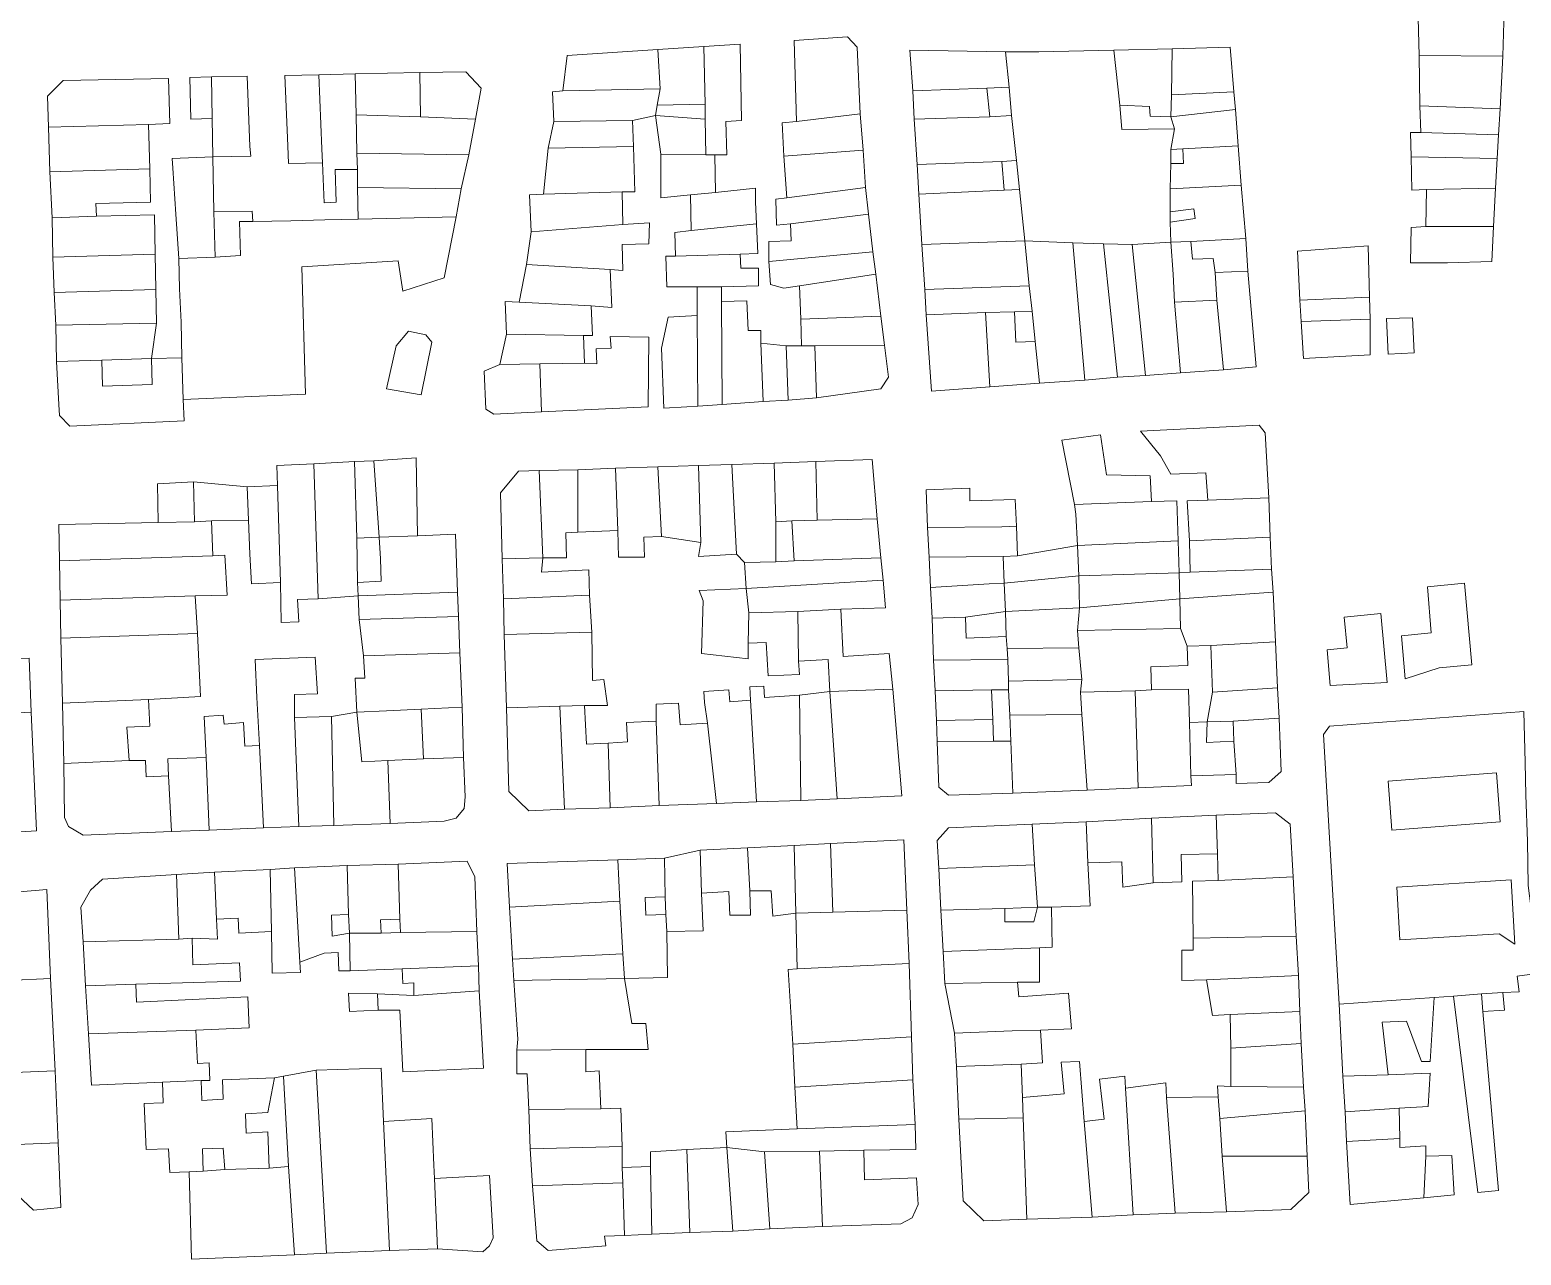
# Model space of a CAD drawing. Header units: inches. Extents: x 1138763 to 1140867, y 1050756 to 1053008.
# Drawn here: x 1140257.9 to 1140509.4, y 1052529.4 to 1052736.1 of the extents above; entities that cross this region are included whole.
import ezdxf

# ---------------------------------------------------------------- set-up
doc = ezdxf.new("R2010")
doc.units = ezdxf.units.IN
doc.header["$MEASUREMENT"] = 0
doc.layers.add('LimEdif_AM', color=44, linetype='Continuous', lineweight=5)

msp = doc.modelspace()

# ---------------------------------------------------------------- linework, layer by layer
at = {"layer": 'LimEdif_AM'}
for points in [[(1140506.56, 1052741.25), (1140506.31, 1052731.62), (1140492.19, 1052731.75), (1140491.94, 1052740.12), (1140506.56, 1052741.25)], [(1140371.81, 1052723.5), (1140371.56, 1052733.25), (1140377.69, 1052733.62), (1140377.94, 1052720.75), (1140375.31, 1052720.62), (1140375.44, 1052715), (1140373.44, 1052715), (1140371.94, 1052715), (1140371.81, 1052721), (1140371.81, 1052723.5)], [(1140397.94, 1052721.87), (1140387.19, 1052720.62), (1140386.81, 1052734.25), (1140395.81, 1052734.87), (1140397.44, 1052733.12), (1140397.94, 1052721.87)], [(1140364.19, 1052726.12), (1140347.81, 1052725.75), (1140348.56, 1052731.75), (1140363.81, 1052732.75), (1140364.19, 1052726.12)], [(1140363.81, 1052732.75), (1140371.56, 1052733.25), (1140371.81, 1052723.5), (1140363.69, 1052723.37), (1140364.19, 1052726.12), (1140363.81, 1052732.75)], [(1140422.44, 1052732.37), (1140423.06, 1052726.37), (1140419.31, 1052726.25), (1140406.81, 1052725.75), (1140406.31, 1052732.62), (1140422.44, 1052732.37)], [(1140422.44, 1052732.37), (1140428.06, 1052732.37), (1140440.69, 1052732.62), (1140441.69, 1052723.37), (1140442.06, 1052719.25), (1140450.94, 1052719.37), (1140450.31, 1052715.87), (1140450.31, 1052713.5), (1140450.19, 1052709.25), (1140450.19, 1052705.37), (1140450.19, 1052703.62), (1140450.31, 1052700.25), (1140443.81, 1052699.87), (1140438.94, 1052700), (1140433.81, 1052700.12), (1140425.69, 1052700.5), (1140424.81, 1052709.12), (1140424.31, 1052714), (1140423.44, 1052721.62), (1140423.06, 1052726.37), (1140422.44, 1052732.37)], [(1140440.69, 1052732.62), (1140450.56, 1052732.87), (1140450.44, 1052725.12), (1140450.31, 1052721.37), (1140446.81, 1052721.5), (1140446.69, 1052723.12), (1140441.69, 1052723.37), (1140440.69, 1052732.62)], [(1140450.56, 1052732.87), (1140460.31, 1052733.12), (1140460.94, 1052725.62), (1140450.44, 1052725.12), (1140450.56, 1052732.87)], [(1140506.31, 1052731.62), (1140505.81, 1052722.75), (1140492.31, 1052723.25), (1140492.19, 1052731.75), (1140506.31, 1052731.62)], [(1140306.69, 1052728.5), (1140312.81, 1052728.62), (1140312.94, 1052721.75), (1140313.06, 1052715.25), (1140313.19, 1052712.5), (1140309.44, 1052712.5), (1140309.56, 1052707), (1140307.56, 1052706.87), (1140307.31, 1052713.62), (1140307.19, 1052716), (1140306.69, 1052728.5)], [(1140312.81, 1052728.62), (1140323.69, 1052728.87), (1140323.81, 1052721.37), (1140312.94, 1052721.75), (1140312.81, 1052728.62)], [(1140323.81, 1052721.37), (1140323.69, 1052728.87), (1140331.44, 1052729), (1140334.06, 1052726.25), (1140333.06, 1052721), (1140323.81, 1052721.37)], [(1140277.94, 1052720.12), (1140261.06, 1052719.62), (1140260.94, 1052724.87), (1140263.56, 1052727.5), (1140281.31, 1052727.87), (1140281.56, 1052720.25), (1140277.94, 1052720.12)], [(1140288.69, 1052721.12), (1140285.06, 1052721), (1140284.94, 1052728), (1140288.56, 1052728.12), (1140288.69, 1052721.12)], [(1140288.69, 1052721.12), (1140288.56, 1052728.12), (1140294.56, 1052728.25), (1140295.06, 1052716.37), (1140295.19, 1052714.75), (1140288.81, 1052714.62), (1140288.69, 1052721.12)], [(1140307.31, 1052713.62), (1140301.56, 1052713.5), (1140301.44, 1052716.5), (1140300.94, 1052728.37), (1140306.69, 1052728.5), (1140307.19, 1052716), (1140307.31, 1052713.62)], [(1140364.19, 1052726.12), (1140363.69, 1052723.37), (1140363.44, 1052721.62), (1140359.56, 1052720.75), (1140346.31, 1052720.62), (1140346.06, 1052725.62), (1140347.81, 1052725.75), (1140364.19, 1052726.12)], [(1140419.31, 1052726.25), (1140419.81, 1052721.37), (1140407.06, 1052721), (1140406.81, 1052725.75), (1140419.31, 1052726.25)], [(1140423.06, 1052726.37), (1140423.44, 1052721.62), (1140419.81, 1052721.37), (1140419.31, 1052726.25), (1140423.06, 1052726.37)], [(1140460.94, 1052725.62), (1140461.19, 1052722.62), (1140450.31, 1052721.37), (1140450.44, 1052725.12), (1140460.94, 1052725.62)], [(1140323.81, 1052721.37), (1140333.06, 1052721), (1140331.94, 1052715), (1140313.06, 1052715.25), (1140312.94, 1052721.75), (1140323.81, 1052721.37)], [(1140371.81, 1052723.5), (1140371.81, 1052721), (1140363.44, 1052721.62), (1140363.69, 1052723.37), (1140371.81, 1052723.5)], [(1140371.81, 1052721), (1140371.94, 1052715), (1140364.31, 1052715.12), (1140363.44, 1052721.62), (1140371.81, 1052721)], [(1140397.94, 1052721.87), (1140398.44, 1052715.75), (1140385.06, 1052714.75), (1140384.81, 1052720.37), (1140387.19, 1052720.62), (1140397.94, 1052721.87)], [(1140423.44, 1052721.62), (1140424.31, 1052714), (1140421.81, 1052713.87), (1140407.56, 1052713.37), (1140407.06, 1052721), (1140419.81, 1052721.37), (1140423.44, 1052721.62)], [(1140450.31, 1052721.37), (1140450.94, 1052719.37), (1140442.06, 1052719.25), (1140441.69, 1052723.37), (1140446.69, 1052723.12), (1140446.81, 1052721.5), (1140450.31, 1052721.37)], [(1140461.19, 1052722.62), (1140461.69, 1052716.5), (1140452.31, 1052716), (1140450.31, 1052715.87), (1140450.94, 1052719.37), (1140450.31, 1052721.37), (1140461.19, 1052722.62)], [(1140505.81, 1052722.75), (1140505.56, 1052718.37), (1140492.44, 1052718.75), (1140492.31, 1052723.25), (1140505.81, 1052722.75)], [(1140277.94, 1052720.12), (1140278.19, 1052712.62), (1140261.31, 1052712.12), (1140261.06, 1052719.62), (1140277.94, 1052720.12)], [(1140359.56, 1052720.75), (1140359.69, 1052716.37), (1140345.31, 1052716.12), (1140346.31, 1052720.62), (1140359.56, 1052720.75)], [(1140505.56, 1052718.37), (1140505.31, 1052714.37), (1140490.81, 1052714.62), (1140490.69, 1052718.75), (1140492.44, 1052718.75), (1140505.56, 1052718.37)], [(1140359.69, 1052716.37), (1140359.94, 1052708.75), (1140357.81, 1052708.75), (1140344.56, 1052708.37), (1140345.31, 1052716.12), (1140359.69, 1052716.37)], [(1140461.69, 1052716.5), (1140462.19, 1052709.87), (1140450.19, 1052709.25), (1140450.31, 1052713.5), (1140452.44, 1052713.5), (1140452.31, 1052716), (1140461.69, 1052716.5)], [(1140452.31, 1052716), (1140452.44, 1052713.5), (1140450.31, 1052713.5), (1140450.31, 1052715.87), (1140452.31, 1052716)], [(1140288.81, 1052714.62), (1140288.94, 1052705.37), (1140289.19, 1052697.75), (1140283.06, 1052697.5), (1140282.56, 1052705), (1140282.06, 1052712.75), (1140281.94, 1052714.37), (1140288.81, 1052714.62)], [(1140331.94, 1052715), (1140330.69, 1052709.25), (1140313.19, 1052709.5), (1140313.19, 1052712.5), (1140313.06, 1052715.25), (1140331.94, 1052715)], [(1140371.94, 1052715), (1140373.44, 1052715), (1140373.56, 1052708.62), (1140369.31, 1052708.25), (1140364.31, 1052707.75), (1140364.31, 1052715.12), (1140371.94, 1052715)], [(1140398.44, 1052715.75), (1140398.81, 1052709.5), (1140385.56, 1052707.75), (1140385.06, 1052714.75), (1140398.44, 1052715.75)], [(1140421.81, 1052713.87), (1140422.19, 1052709), (1140407.81, 1052708.37), (1140407.56, 1052713.37), (1140421.81, 1052713.87)], [(1140424.31, 1052714), (1140424.81, 1052709.12), (1140422.19, 1052709), (1140421.81, 1052713.87), (1140424.31, 1052714)], [(1140505.31, 1052714.37), (1140505.06, 1052709.37), (1140493.44, 1052709.12), (1140490.94, 1052709), (1140490.81, 1052714.62), (1140505.31, 1052714.37)], [(1140278.19, 1052712.62), (1140278.31, 1052707), (1140269.06, 1052706.75), (1140269.19, 1052704.62), (1140261.69, 1052704.37), (1140261.31, 1052712.12), (1140278.19, 1052712.62)], [(1140330.69, 1052709.25), (1140329.81, 1052704.5), (1140313.31, 1052704.12), (1140313.19, 1052709.5), (1140330.69, 1052709.25)], [(1140357.81, 1052708.75), (1140357.94, 1052703.25), (1140342.44, 1052702), (1140342.19, 1052708.25), (1140344.56, 1052708.37), (1140357.81, 1052708.75)], [(1140373.56, 1052708.62), (1140380.31, 1052709.37), (1140380.31, 1052707), (1140380.44, 1052703.37), (1140369.44, 1052702.25), (1140369.31, 1052708.25), (1140373.56, 1052708.62)], [(1140398.81, 1052709.5), (1140399.31, 1052705), (1140386.19, 1052703.37), (1140383.81, 1052703.12), (1140383.69, 1052707.5), (1140385.56, 1052707.75), (1140398.81, 1052709.5)], [(1140424.81, 1052709.12), (1140425.69, 1052700.5), (1140408.31, 1052699.87), (1140407.81, 1052708.37), (1140422.19, 1052709), (1140424.81, 1052709.12)], [(1140462.19, 1052709.87), (1140462.94, 1052700.87), (1140453.69, 1052700.37), (1140450.31, 1052700.25), (1140450.19, 1052703.62), (1140454.44, 1052704.25), (1140454.19, 1052705.87), (1140450.19, 1052705.37), (1140450.19, 1052709.25), (1140462.19, 1052709.87)], [(1140505.06, 1052709.37), (1140504.69, 1052702.87), (1140493.31, 1052702.87), (1140493.44, 1052709.12), (1140505.06, 1052709.37)], [(1140269.19, 1052704.62), (1140278.94, 1052704.87), (1140279.06, 1052698.25), (1140261.81, 1052697.75), (1140261.69, 1052704.37), (1140269.19, 1052704.62)], [(1140329.81, 1052704.5), (1140327.81, 1052694.25), (1140320.81, 1052692), (1140320.06, 1052697.12), (1140303.81, 1052696.12), (1140304.44, 1052674.62), (1140283.81, 1052673.75), (1140283.56, 1052680.75), (1140283.44, 1052686.75), (1140283.19, 1052692.37), (1140283.06, 1052697.5), (1140289.19, 1052697.75), (1140293.44, 1052698), (1140293.31, 1052703.75), (1140295.56, 1052703.75), (1140301.94, 1052703.87), (1140307.69, 1052704), (1140313.31, 1052704.12), (1140329.81, 1052704.5)], [(1140288.94, 1052705.37), (1140295.44, 1052705.5), (1140295.56, 1052703.75), (1140293.31, 1052703.75), (1140293.44, 1052698), (1140289.19, 1052697.75), (1140288.94, 1052705.37)], [(1140357.94, 1052703.25), (1140362.44, 1052703.5), (1140362.31, 1052700), (1140357.81, 1052699.87), (1140357.94, 1052695.5), (1140355.81, 1052695.62), (1140341.69, 1052696.5), (1140342.44, 1052702), (1140357.94, 1052703.25)], [(1140399.31, 1052705), (1140400.06, 1052698.62), (1140382.56, 1052697), (1140382.56, 1052700.37), (1140386.31, 1052700.5), (1140386.19, 1052703.37), (1140399.31, 1052705)], [(1140450.19, 1052703.62), (1140450.19, 1052705.37), (1140454.19, 1052705.87), (1140454.44, 1052704.25), (1140450.19, 1052703.62)], [(1140380.44, 1052703.37), (1140380.69, 1052698.37), (1140377.69, 1052698.25), (1140366.81, 1052697.87), (1140366.69, 1052701.87), (1140369.44, 1052702.25), (1140380.44, 1052703.37)], [(1140504.69, 1052702.87), (1140504.44, 1052697), (1140496.94, 1052696.75), (1140490.69, 1052696.75), (1140490.81, 1052702.75), (1140493.31, 1052702.87), (1140504.69, 1052702.87)], [(1140400.06, 1052698.62), (1140400.56, 1052694.87), (1140387.69, 1052692.87), (1140385.06, 1052692.5), (1140382.81, 1052693.12), (1140382.56, 1052697), (1140400.06, 1052698.62)], [(1140425.69, 1052700.5), (1140426.44, 1052692.87), (1140408.81, 1052692.25), (1140408.31, 1052699.87), (1140425.69, 1052700.5)], [(1140433.81, 1052700.12), (1140435.81, 1052677), (1140428.19, 1052676.5), (1140427.44, 1052683.5), (1140426.94, 1052688.62), (1140426.44, 1052692.87), (1140425.69, 1052700.5), (1140433.81, 1052700.12)], [(1140438.94, 1052700), (1140441.31, 1052677.5), (1140435.81, 1052677), (1140433.81, 1052700.12), (1140438.94, 1052700)], [(1140443.81, 1052699.87), (1140446.06, 1052677.75), (1140441.31, 1052677.5), (1140438.94, 1052700), (1140443.81, 1052699.87)], [(1140450.31, 1052700.25), (1140450.69, 1052694.87), (1140450.94, 1052690.12), (1140451.94, 1052678.25), (1140446.06, 1052677.75), (1140443.81, 1052699.87), (1140450.31, 1052700.25)], [(1140453.69, 1052700.37), (1140453.94, 1052697.37), (1140457.44, 1052697.5), (1140457.81, 1052695.12), (1140458.06, 1052690.5), (1140450.94, 1052690.12), (1140450.69, 1052694.87), (1140450.31, 1052700.25), (1140453.69, 1052700.37)], [(1140462.94, 1052700.87), (1140463.31, 1052695.37), (1140457.81, 1052695.12), (1140457.44, 1052697.5), (1140453.94, 1052697.37), (1140453.69, 1052700.37), (1140462.94, 1052700.87)], [(1140483.81, 1052691), (1140472.06, 1052690.5), (1140471.69, 1052698.75), (1140483.56, 1052699.62), (1140483.81, 1052691)], [(1140279.06, 1052698.25), (1140279.19, 1052692.25), (1140262.06, 1052691.75), (1140261.81, 1052697.75), (1140279.06, 1052698.25)], [(1140355.81, 1052695.62), (1140356.06, 1052689.25), (1140352.56, 1052689.5), (1140340.44, 1052690.12), (1140341.69, 1052696.5), (1140355.81, 1052695.62)], [(1140377.69, 1052698.25), (1140377.81, 1052695.87), (1140380.81, 1052695.87), (1140380.81, 1052692.87), (1140374.56, 1052692.75), (1140370.44, 1052692.75), (1140365.31, 1052692.75), (1140365.19, 1052697.87), (1140366.81, 1052697.87), (1140377.69, 1052698.25)], [(1140400.56, 1052694.87), (1140401.44, 1052687.75), (1140387.94, 1052687.25), (1140387.69, 1052692.87), (1140400.56, 1052694.87)], [(1140463.31, 1052695.37), (1140464.69, 1052679.25), (1140459.19, 1052678.75), (1140458.06, 1052690.5), (1140457.81, 1052695.12), (1140463.31, 1052695.37)], [(1140279.19, 1052692.25), (1140279.31, 1052686.62), (1140262.31, 1052686.25), (1140262.06, 1052691.75), (1140279.19, 1052692.25)], [(1140374.56, 1052692.75), (1140374.56, 1052690.25), (1140374.69, 1052672.87), (1140370.56, 1052672.62), (1140370.44, 1052687.87), (1140370.44, 1052692.75), (1140374.56, 1052692.75)], [(1140426.44, 1052692.87), (1140426.94, 1052688.62), (1140423.94, 1052688.5), (1140419.06, 1052688.37), (1140409.06, 1052688), (1140408.81, 1052692.25), (1140426.44, 1052692.87)], [(1140483.81, 1052691), (1140483.94, 1052687.25), (1140472.31, 1052686.87), (1140472.06, 1052690.5), (1140483.81, 1052691)], [(1140352.56, 1052689.5), (1140352.81, 1052684.5), (1140351.31, 1052684.5), (1140338.31, 1052684.75), (1140338.06, 1052690.25), (1140340.44, 1052690.12), (1140352.56, 1052689.5)], [(1140374.56, 1052690.25), (1140378.81, 1052690.37), (1140379.06, 1052685.37), (1140381.19, 1052685.37), (1140381.19, 1052683.25), (1140381.56, 1052673.37), (1140374.69, 1052672.87), (1140374.56, 1052690.25)], [(1140419.06, 1052688.37), (1140419.81, 1052675.87), (1140409.94, 1052675.12), (1140409.06, 1052688), (1140419.06, 1052688.37)], [(1140423.94, 1052688.5), (1140424.19, 1052683.37), (1140427.44, 1052683.5), (1140428.19, 1052676.5), (1140419.81, 1052675.87), (1140419.06, 1052688.37), (1140423.94, 1052688.5)], [(1140426.94, 1052688.62), (1140427.44, 1052683.5), (1140424.19, 1052683.37), (1140423.94, 1052688.5), (1140426.94, 1052688.62)], [(1140458.06, 1052690.5), (1140459.19, 1052678.75), (1140451.94, 1052678.25), (1140450.94, 1052690.12), (1140458.06, 1052690.5)], [(1140279.31, 1052686.62), (1140278.44, 1052680.62), (1140270.06, 1052680.37), (1140262.44, 1052680.12), (1140262.31, 1052686.25), (1140279.31, 1052686.62)], [(1140370.56, 1052672.62), (1140368.69, 1052672.5), (1140364.81, 1052672.25), (1140364.44, 1052682.37), (1140365.56, 1052687.62), (1140370.44, 1052687.87), (1140370.56, 1052672.62)], [(1140401.44, 1052687.75), (1140402.06, 1052682.87), (1140390.31, 1052682.75), (1140388.06, 1052682.75), (1140387.94, 1052687.25), (1140401.44, 1052687.75)], [(1140483.94, 1052687.25), (1140483.94, 1052681.25), (1140472.69, 1052680.62), (1140472.31, 1052686.87), (1140483.94, 1052687.25)], [(1140486.94, 1052681.37), (1140486.69, 1052687.37), (1140491.06, 1052687.5), (1140491.31, 1052681.62), (1140486.94, 1052681.37)], [(1140323.94, 1052674.5), (1140318.06, 1052675.5), (1140319.69, 1052682.75), (1140321.81, 1052685.25), (1140324.69, 1052684.62), (1140325.69, 1052683.37), (1140323.94, 1052674.5)], [(1140351.31, 1052684.5), (1140351.44, 1052679.87), (1140343.94, 1052679.75), (1140337.19, 1052679.62), (1140338.31, 1052684.75), (1140351.31, 1052684.5)], [(1140351.44, 1052679.87), (1140353.56, 1052679.75), (1140353.44, 1052682.25), (1140355.94, 1052682.37), (1140355.81, 1052684.37), (1140362.31, 1052684.25), (1140362.19, 1052672.5), (1140344.19, 1052671.62), (1140343.94, 1052679.75), (1140351.44, 1052679.87)], [(1140381.19, 1052683.25), (1140385.44, 1052682.75), (1140385.81, 1052673.62), (1140381.56, 1052673.37), (1140381.19, 1052683.25)], [(1140385.44, 1052682.75), (1140388.06, 1052682.75), (1140390.31, 1052682.75), (1140390.56, 1052674), (1140385.81, 1052673.62), (1140385.44, 1052682.75)], [(1140402.06, 1052682.87), (1140402.69, 1052677.5), (1140401.44, 1052675.5), (1140390.56, 1052674), (1140390.31, 1052682.75), (1140402.06, 1052682.87)], [(1140278.44, 1052680.62), (1140283.56, 1052680.75), (1140283.81, 1052673.75), (1140283.94, 1052670.12), (1140264.69, 1052669.25), (1140262.94, 1052671), (1140262.81, 1052672.87), (1140262.44, 1052680.12), (1140270.06, 1052680.37), (1140270.19, 1052676), (1140278.56, 1052676.25), (1140278.44, 1052680.62)], [(1140278.44, 1052680.62), (1140278.56, 1052676.25), (1140270.19, 1052676), (1140270.06, 1052680.37), (1140278.44, 1052680.62)], [(1140343.94, 1052679.75), (1140344.19, 1052671.62), (1140336.19, 1052671.25), (1140334.81, 1052672.12), (1140334.56, 1052678.5), (1140337.19, 1052679.62), (1140343.94, 1052679.75)], [(1140466.81, 1052657.12), (1140456.56, 1052656.75), (1140456.19, 1052661.37), (1140450.31, 1052661.12), (1140448.56, 1052664.25), (1140445.19, 1052668.37), (1140465.19, 1052669.37), (1140466.19, 1052668.12), (1140466.81, 1052657.12)], [(1140447.06, 1052656.5), (1140434.06, 1052656), (1140431.94, 1052666.87), (1140438.44, 1052667.75), (1140439.44, 1052661), (1140446.81, 1052660.87), (1140447.06, 1052656.5)], [(1140305.81, 1052662.87), (1140312.69, 1052663.25), (1140313.06, 1052650.37), (1140313.19, 1052642.87), (1140313.31, 1052640.62), (1140306.56, 1052640.12), (1140305.81, 1052662.87)], [(1140312.69, 1052663.25), (1140315.94, 1052663.37), (1140316.81, 1052650.5), (1140313.06, 1052650.37), (1140312.69, 1052663.25)], [(1140315.94, 1052663.37), (1140323.06, 1052663.87), (1140323.31, 1052650.75), (1140316.81, 1052650.5), (1140315.94, 1052663.37)], [(1140383.44, 1052663), (1140390.44, 1052663.25), (1140390.69, 1052653.37), (1140386.44, 1052653.25), (1140383.69, 1052653.12), (1140383.44, 1052663)], [(1140390.44, 1052663.25), (1140399.94, 1052663.62), (1140400.81, 1052653.62), (1140390.69, 1052653.37), (1140390.44, 1052663.25)], [(1140299.69, 1052659.25), (1140299.56, 1052662.62), (1140305.81, 1052662.87), (1140306.56, 1052640.12), (1140303.06, 1052640), (1140303.31, 1052636.25), (1140300.31, 1052636.12), (1140300.19, 1052642.87), (1140299.69, 1052659.25)], [(1140344.44, 1052647), (1140337.56, 1052646.87), (1140337.31, 1052658), (1140340.31, 1052661.62), (1140343.81, 1052661.75), (1140344.44, 1052647)], [(1140343.81, 1052661.75), (1140350.31, 1052661.87), (1140350.31, 1052651.37), (1140348.31, 1052651.25), (1140348.44, 1052647), (1140344.44, 1052647), (1140343.81, 1052661.75)], [(1140350.31, 1052661.87), (1140356.69, 1052662.12), (1140357.06, 1052651.62), (1140350.31, 1052651.37), (1140350.31, 1052661.87)], [(1140356.69, 1052662.12), (1140363.81, 1052662.37), (1140364.44, 1052650.62), (1140361.44, 1052650.5), (1140361.56, 1052647.12), (1140357.19, 1052647.12), (1140357.06, 1052651.62), (1140356.69, 1052662.12)], [(1140363.81, 1052662.37), (1140370.69, 1052662.62), (1140371.06, 1052649.62), (1140364.44, 1052650.62), (1140363.81, 1052662.37)], [(1140370.69, 1052662.62), (1140376.31, 1052662.75), (1140377.06, 1052647.62), (1140370.69, 1052647.25), (1140371.06, 1052649.62), (1140370.69, 1052662.62)], [(1140376.31, 1052662.75), (1140383.44, 1052663), (1140383.69, 1052653.12), (1140383.69, 1052646.37), (1140378.44, 1052646.25), (1140377.06, 1052647.62), (1140376.31, 1052662.75)], [(1140285.56, 1052659.87), (1140285.69, 1052653.12), (1140279.56, 1052653), (1140279.44, 1052659.5), (1140285.56, 1052659.87)], [(1140285.56, 1052659.87), (1140294.56, 1052659), (1140294.81, 1052653.37), (1140288.56, 1052653.25), (1140285.69, 1052653.12), (1140285.56, 1052659.87)], [(1140294.56, 1052659), (1140299.69, 1052659.25), (1140300.19, 1052642.87), (1140295.31, 1052642.62), (1140295.06, 1052647.62), (1140294.81, 1052653.37), (1140294.56, 1052659)], [(1140424.31, 1052652.37), (1140421.81, 1052652.25), (1140409.31, 1052652.12), (1140409.06, 1052658.5), (1140416.44, 1052658.75), (1140416.44, 1052656.62), (1140424.06, 1052656.87), (1140424.31, 1052652.37)], [(1140447.06, 1052656.5), (1140451.31, 1052656.62), (1140451.56, 1052649.87), (1140434.56, 1052649.12), (1140434.31, 1052654.37), (1140434.06, 1052656), (1140447.06, 1052656.5)], [(1140466.81, 1052657.12), (1140467.06, 1052650.5), (1140453.44, 1052649.87), (1140453.06, 1052656.62), (1140456.56, 1052656.75), (1140466.81, 1052657.12)], [(1140288.56, 1052653.25), (1140288.81, 1052647.37), (1140262.94, 1052646.5), (1140262.81, 1052652.62), (1140279.56, 1052653), (1140285.69, 1052653.12), (1140288.56, 1052653.25)], [(1140294.81, 1052653.37), (1140295.06, 1052647.62), (1140295.31, 1052642.62), (1140300.19, 1052642.87), (1140300.31, 1052636.12), (1140303.31, 1052636.25), (1140303.06, 1052640), (1140306.56, 1052640.12), (1140313.31, 1052640.62), (1140313.44, 1052636.62), (1140314.19, 1052630.5), (1140314.44, 1052626.75), (1140312.81, 1052626.75), (1140313.06, 1052621), (1140308.81, 1052620.25), (1140302.56, 1052620.12), (1140302.56, 1052624), (1140306.44, 1052624.12), (1140306.06, 1052630.25), (1140295.94, 1052629.87), (1140296.19, 1052623.5), (1140296.69, 1052615.37), (1140294.19, 1052615.25), (1140293.94, 1052619.25), (1140290.69, 1052619), (1140290.56, 1052620.5), (1140287.31, 1052620.25), (1140287.69, 1052613.37), (1140281.19, 1052613.12), (1140281.31, 1052610.25), (1140277.56, 1052610.12), (1140277.44, 1052612.87), (1140274.69, 1052612.87), (1140274.31, 1052618.5), (1140278.19, 1052618.62), (1140277.94, 1052623.12), (1140286.69, 1052623.62), (1140286.19, 1052634.25), (1140285.81, 1052640.62), (1140291.19, 1052640.75), (1140290.81, 1052647.5), (1140288.81, 1052647.37), (1140288.56, 1052653.25), (1140294.81, 1052653.37)], [(1140386.44, 1052653.25), (1140386.81, 1052646.5), (1140383.69, 1052646.37), (1140383.69, 1052653.12), (1140386.44, 1052653.25)], [(1140400.81, 1052653.62), (1140401.44, 1052647), (1140386.81, 1052646.5), (1140386.44, 1052653.25), (1140390.69, 1052653.37), (1140400.81, 1052653.62)], [(1140323.31, 1052650.75), (1140329.69, 1052651), (1140330.06, 1052641.25), (1140313.31, 1052640.62), (1140313.19, 1052642.87), (1140317.19, 1052643.12), (1140317.06, 1052646.87), (1140316.81, 1052650.5), (1140323.31, 1052650.75)], [(1140357.06, 1052651.62), (1140357.19, 1052647.12), (1140361.56, 1052647.12), (1140361.44, 1052650.5), (1140364.44, 1052650.62), (1140371.06, 1052649.62), (1140370.69, 1052647.25), (1140377.06, 1052647.62), (1140378.44, 1052646.25), (1140378.69, 1052641.87), (1140370.81, 1052641.5), (1140371.44, 1052639.75), (1140371.19, 1052630.87), (1140379.06, 1052630), (1140379.06, 1052632.62), (1140382.06, 1052632.75), (1140382.44, 1052627.12), (1140387.69, 1052627.37), (1140387.56, 1052629.62), (1140392.56, 1052629.87), (1140392.81, 1052624.5), (1140387.69, 1052623.87), (1140381.81, 1052623.5), (1140381.69, 1052625.37), (1140379.31, 1052625.25), (1140379.44, 1052623), (1140375.94, 1052622.75), (1140375.81, 1052624.75), (1140371.56, 1052624.5), (1140371.69, 1052622.62), (1140372.19, 1052619.12), (1140367.56, 1052618.87), (1140367.31, 1052622.5), (1140363.56, 1052622.37), (1140363.56, 1052619.5), (1140358.56, 1052619.25), (1140358.69, 1052616), (1140355.44, 1052615.75), (1140351.81, 1052615.62), (1140351.44, 1052622.12), (1140355.31, 1052622.12), (1140354.69, 1052626.5), (1140352.81, 1052626.37), (1140352.69, 1052634.5), (1140352.31, 1052640.75), (1140352.19, 1052645), (1140344.19, 1052644.62), (1140344.44, 1052647), (1140348.44, 1052647), (1140348.31, 1052651.25), (1140350.31, 1052651.37), (1140357.06, 1052651.62)], [(1140424.31, 1052652.37), (1140424.44, 1052647.37), (1140422.06, 1052647.25), (1140409.56, 1052647.12), (1140409.31, 1052652.12), (1140421.81, 1052652.25), (1140424.31, 1052652.37)], [(1140316.81, 1052650.5), (1140317.06, 1052646.87), (1140317.19, 1052643.12), (1140313.19, 1052642.87), (1140313.06, 1052650.37), (1140316.81, 1052650.5)], [(1140424.44, 1052647.37), (1140434.56, 1052649.12), (1140434.81, 1052644), (1140422.19, 1052642.75), (1140422.06, 1052647.25), (1140424.44, 1052647.37)], [(1140451.56, 1052649.87), (1140451.69, 1052644.5), (1140434.81, 1052644), (1140434.56, 1052649.12), (1140451.56, 1052649.87)], [(1140467.06, 1052650.5), (1140467.31, 1052645.12), (1140453.56, 1052644.62), (1140453.44, 1052649.87), (1140467.06, 1052650.5)], [(1140288.81, 1052647.37), (1140290.81, 1052647.5), (1140291.19, 1052640.75), (1140285.81, 1052640.62), (1140263.06, 1052639.87), (1140262.94, 1052646.5), (1140288.81, 1052647.37)], [(1140344.44, 1052647), (1140344.19, 1052644.62), (1140352.19, 1052645), (1140352.31, 1052640.75), (1140337.81, 1052640.12), (1140337.56, 1052646.87), (1140344.44, 1052647)], [(1140401.44, 1052647), (1140401.81, 1052643.25), (1140378.69, 1052641.87), (1140378.44, 1052646.25), (1140383.69, 1052646.37), (1140386.81, 1052646.5), (1140401.44, 1052647)], [(1140422.06, 1052647.25), (1140422.19, 1052642.75), (1140419.69, 1052642.62), (1140409.81, 1052642), (1140409.56, 1052647.12), (1140422.06, 1052647.25)], [(1140401.81, 1052643.25), (1140402.19, 1052638.62), (1140394.69, 1052638.37), (1140387.44, 1052638), (1140379.19, 1052637.75), (1140378.69, 1052641.87), (1140401.81, 1052643.25)], [(1140434.81, 1052644), (1140434.94, 1052638.62), (1140422.44, 1052638), (1140422.19, 1052642.75), (1140434.81, 1052644)], [(1140451.69, 1052644.5), (1140451.81, 1052640.12), (1140434.94, 1052638.62), (1140434.81, 1052644), (1140451.69, 1052644.5)], [(1140467.31, 1052645.12), (1140467.56, 1052641.25), (1140451.81, 1052640.12), (1140451.69, 1052644.5), (1140453.56, 1052644.62), (1140467.31, 1052645.12)], [(1140285.81, 1052640.62), (1140286.19, 1052634.25), (1140263.19, 1052633.5), (1140263.06, 1052639.87), (1140285.81, 1052640.62)], [(1140330.06, 1052641.25), (1140330.19, 1052637.12), (1140313.44, 1052636.62), (1140313.31, 1052640.62), (1140330.06, 1052641.25)], [(1140352.31, 1052640.75), (1140352.69, 1052634.5), (1140337.94, 1052634.12), (1140337.81, 1052640.12), (1140352.31, 1052640.75)], [(1140379.19, 1052637.75), (1140379.06, 1052632.62), (1140379.06, 1052630), (1140371.19, 1052630.87), (1140371.44, 1052639.75), (1140370.81, 1052641.5), (1140378.69, 1052641.87), (1140379.19, 1052637.75)], [(1140422.19, 1052642.75), (1140422.44, 1052638), (1140415.69, 1052637), (1140410.06, 1052636.87), (1140409.81, 1052642), (1140419.69, 1052642.62), (1140422.19, 1052642.75)], [(1140467.56, 1052641.25), (1140467.94, 1052632.87), (1140457.06, 1052632.25), (1140453.06, 1052632.12), (1140451.94, 1052635.12), (1140451.81, 1052640.12), (1140467.56, 1052641.25)], [(1140489.81, 1052626.62), (1140489.19, 1052633.87), (1140494.19, 1052634.37), (1140493.56, 1052642.12), (1140499.81, 1052642.75), (1140501.06, 1052629), (1140495.56, 1052628.5), (1140489.81, 1052626.62)], [(1140394.69, 1052638.37), (1140395.06, 1052630.37), (1140402.81, 1052630.87), (1140403.44, 1052624.87), (1140392.81, 1052624.5), (1140392.56, 1052629.87), (1140387.56, 1052629.62), (1140387.44, 1052638), (1140394.69, 1052638.37)], [(1140434.94, 1052638.62), (1140434.56, 1052634.75), (1140434.81, 1052631.87), (1140422.69, 1052631.75), (1140422.56, 1052633.75), (1140422.44, 1052638), (1140434.94, 1052638.62)], [(1140451.81, 1052640.12), (1140451.94, 1052635.12), (1140434.56, 1052634.75), (1140434.94, 1052638.62), (1140451.81, 1052640.12)], [(1140330.19, 1052637.12), (1140330.44, 1052631), (1140314.19, 1052630.5), (1140313.44, 1052636.62), (1140330.19, 1052637.12)], [(1140387.44, 1052638), (1140387.56, 1052629.62), (1140387.69, 1052627.37), (1140382.44, 1052627.12), (1140382.06, 1052632.75), (1140379.06, 1052632.62), (1140379.19, 1052637.75), (1140387.44, 1052638)], [(1140415.69, 1052637), (1140415.81, 1052633.5), (1140422.56, 1052633.75), (1140422.69, 1052631.75), (1140422.81, 1052629.87), (1140410.31, 1052629.75), (1140410.06, 1052636.87), (1140415.69, 1052637)], [(1140422.44, 1052638), (1140422.56, 1052633.75), (1140415.81, 1052633.5), (1140415.69, 1052637), (1140422.44, 1052638)], [(1140477.19, 1052625.5), (1140476.69, 1052631.5), (1140480.06, 1052631.87), (1140479.56, 1052637), (1140485.69, 1052637.62), (1140486.81, 1052626), (1140477.19, 1052625.5)], [(1140286.19, 1052634.25), (1140286.69, 1052623.62), (1140277.94, 1052623.12), (1140263.44, 1052622.5), (1140263.19, 1052633.5), (1140286.19, 1052634.25)], [(1140352.69, 1052634.5), (1140352.81, 1052626.37), (1140354.69, 1052626.5), (1140355.31, 1052622.12), (1140351.44, 1052622.12), (1140347.31, 1052622), (1140338.31, 1052621.75), (1140337.94, 1052634.12), (1140352.69, 1052634.5)], [(1140451.94, 1052635.12), (1140453.06, 1052632.12), (1140453.19, 1052628.87), (1140446.94, 1052628.62), (1140447.06, 1052624.75), (1140444.31, 1052624.62), (1140435.06, 1052624.37), (1140435.31, 1052626.5), (1140434.81, 1052631.87), (1140434.56, 1052634.75), (1140451.94, 1052635.12)], [(1140330.44, 1052631), (1140330.81, 1052621.87), (1140323.94, 1052621.5), (1140318.06, 1052621.25), (1140313.06, 1052621), (1140312.81, 1052626.75), (1140314.44, 1052626.75), (1140314.19, 1052630.5), (1140330.44, 1052631)], [(1140434.81, 1052631.87), (1140435.31, 1052626.5), (1140422.94, 1052626.25), (1140422.81, 1052629.87), (1140422.69, 1052631.75), (1140434.81, 1052631.87)], [(1140457.06, 1052632.25), (1140457.31, 1052624.37), (1140456.44, 1052619.37), (1140453.44, 1052619.25), (1140453.31, 1052624.87), (1140447.06, 1052624.75), (1140446.94, 1052628.62), (1140453.19, 1052628.87), (1140453.06, 1052632.12), (1140457.06, 1052632.25)], [(1140467.94, 1052632.87), (1140468.31, 1052625.12), (1140457.31, 1052624.37), (1140457.06, 1052632.25), (1140467.94, 1052632.87)], [(1140257.81, 1052630.12), (1140258.19, 1052621), (1140249.81, 1052620.62), (1140245.56, 1052620.37), (1140242.31, 1052620.25), (1140241.94, 1052629.62), (1140243.69, 1052629.75), (1140243.94, 1052623.37), (1140246.31, 1052623.5), (1140245.94, 1052629.75), (1140257.81, 1052630.12)], [(1140302.56, 1052620.12), (1140303.31, 1052601.75), (1140297.31, 1052601.5), (1140296.69, 1052615.37), (1140296.19, 1052623.5), (1140295.94, 1052629.87), (1140306.06, 1052630.25), (1140306.44, 1052624.12), (1140302.56, 1052624), (1140302.56, 1052620.12)], [(1140422.81, 1052629.87), (1140422.94, 1052626.25), (1140422.94, 1052624.75), (1140420.06, 1052624.75), (1140410.56, 1052624.62), (1140410.31, 1052629.75), (1140422.81, 1052629.87)], [(1140435.31, 1052626.5), (1140435.06, 1052624.37), (1140435.31, 1052620.62), (1140423.19, 1052620.5), (1140422.94, 1052624.75), (1140422.94, 1052626.25), (1140435.31, 1052626.5)], [(1140277.94, 1052623.12), (1140278.19, 1052618.62), (1140274.31, 1052618.5), (1140274.69, 1052612.87), (1140263.69, 1052612.37), (1140263.44, 1052622.5), (1140277.94, 1052623.12)], [(1140379.44, 1052623), (1140380.44, 1052605.87), (1140373.69, 1052605.62), (1140372.19, 1052619.12), (1140371.69, 1052622.62), (1140371.56, 1052624.5), (1140375.81, 1052624.75), (1140375.94, 1052622.75), (1140379.44, 1052623)], [(1140387.69, 1052623.87), (1140387.94, 1052606.12), (1140380.44, 1052605.87), (1140379.44, 1052623), (1140379.31, 1052625.25), (1140381.69, 1052625.37), (1140381.81, 1052623.5), (1140387.69, 1052623.87)], [(1140392.81, 1052624.5), (1140394.06, 1052606.37), (1140387.94, 1052606.12), (1140387.69, 1052623.87), (1140392.81, 1052624.5)], [(1140403.44, 1052624.87), (1140404.94, 1052606.87), (1140394.06, 1052606.37), (1140392.81, 1052624.5), (1140403.44, 1052624.87)], [(1140420.06, 1052624.75), (1140420.31, 1052619.75), (1140410.81, 1052619.62), (1140410.56, 1052624.62), (1140420.06, 1052624.75)], [(1140422.94, 1052624.75), (1140423.19, 1052620.5), (1140423.31, 1052616.12), (1140420.44, 1052616.12), (1140420.31, 1052619.75), (1140420.06, 1052624.75), (1140422.94, 1052624.75)], [(1140444.31, 1052624.62), (1140444.81, 1052608.25), (1140436.19, 1052607.87), (1140435.31, 1052620.62), (1140435.06, 1052624.37), (1140444.31, 1052624.62)], [(1140447.06, 1052624.75), (1140453.31, 1052624.87), (1140453.44, 1052619.25), (1140453.69, 1052610.25), (1140453.81, 1052608.62), (1140444.81, 1052608.25), (1140444.31, 1052624.62), (1140447.06, 1052624.75)], [(1140468.31, 1052625.12), (1140468.56, 1052620), (1140460.81, 1052619.5), (1140456.44, 1052619.37), (1140457.31, 1052624.37), (1140468.31, 1052625.12)], [(1140258.19, 1052621), (1140259.06, 1052601), (1140250.81, 1052600.5), (1140249.94, 1052617.62), (1140249.81, 1052620.62), (1140258.19, 1052621)], [(1140296.69, 1052615.37), (1140297.31, 1052601.5), (1140288.19, 1052601.12), (1140287.69, 1052613.37), (1140287.31, 1052620.25), (1140290.56, 1052620.5), (1140290.69, 1052619), (1140293.94, 1052619.25), (1140294.19, 1052615.25), (1140296.69, 1052615.37)], [(1140313.06, 1052621), (1140313.94, 1052612.62), (1140318.31, 1052612.87), (1140318.69, 1052602.25), (1140309.19, 1052601.87), (1140308.81, 1052620.25), (1140313.06, 1052621)], [(1140323.94, 1052621.5), (1140324.31, 1052613.12), (1140318.31, 1052612.87), (1140313.94, 1052612.62), (1140313.06, 1052621), (1140318.06, 1052621.25), (1140323.94, 1052621.5)], [(1140330.81, 1052621.87), (1140331.06, 1052613.37), (1140324.31, 1052613.12), (1140323.94, 1052621.5), (1140330.81, 1052621.87)], [(1140347.31, 1052622), (1140348.06, 1052604.62), (1140342.06, 1052604.37), (1140338.69, 1052607.62), (1140338.31, 1052621.75), (1140347.31, 1052622)], [(1140351.44, 1052622.12), (1140351.81, 1052615.62), (1140355.44, 1052615.75), (1140355.81, 1052604.87), (1140348.06, 1052604.62), (1140347.31, 1052622), (1140351.44, 1052622.12)], [(1140372.19, 1052619.12), (1140373.69, 1052605.62), (1140364.06, 1052605.25), (1140363.56, 1052619.5), (1140363.56, 1052622.37), (1140367.31, 1052622.5), (1140367.56, 1052618.87), (1140372.19, 1052619.12)], [(1140435.31, 1052620.62), (1140436.19, 1052607.87), (1140423.69, 1052607.37), (1140423.31, 1052616.12), (1140423.19, 1052620.5), (1140435.31, 1052620.62)], [(1140509.81, 1052621.12), (1140510.06, 1052612.5), (1140510.19, 1052607), (1140510.44, 1052599.25), (1140510.56, 1052591.75), (1140512.44, 1052577), (1140508.69, 1052576.5), (1140509.06, 1052573.87), (1140506.31, 1052573.75), (1140502.69, 1052573.5), (1140497.94, 1052573.12), (1140494.69, 1052572.87), (1140478.69, 1052571.75), (1140476.06, 1052617.25), (1140477.06, 1052618.62), (1140509.81, 1052621.12)], [(1140308.81, 1052620.25), (1140309.19, 1052601.87), (1140303.31, 1052601.75), (1140302.56, 1052620.12), (1140308.81, 1052620.25)], [(1140363.56, 1052619.5), (1140364.06, 1052605.25), (1140355.81, 1052604.87), (1140355.44, 1052615.75), (1140358.69, 1052616), (1140358.56, 1052619.25), (1140363.56, 1052619.5)], [(1140420.31, 1052619.75), (1140420.44, 1052616.12), (1140410.94, 1052616), (1140410.81, 1052619.62), (1140420.31, 1052619.75)], [(1140456.44, 1052619.37), (1140456.31, 1052615.87), (1140460.94, 1052616.12), (1140461.31, 1052610.5), (1140453.69, 1052610.25), (1140453.44, 1052619.25), (1140456.44, 1052619.37)], [(1140460.81, 1052619.5), (1140460.94, 1052616.12), (1140456.31, 1052615.87), (1140456.44, 1052619.37), (1140460.81, 1052619.5)], [(1140468.56, 1052620), (1140468.94, 1052611), (1140466.81, 1052609.12), (1140461.31, 1052609), (1140461.31, 1052610.5), (1140460.94, 1052616.12), (1140460.81, 1052619.5), (1140468.56, 1052620)], [(1140423.31, 1052616.12), (1140423.69, 1052607.37), (1140412.81, 1052607), (1140411.19, 1052608.37), (1140410.94, 1052616), (1140420.44, 1052616.12), (1140423.31, 1052616.12)], [(1140287.69, 1052613.37), (1140288.19, 1052601.12), (1140281.81, 1052600.87), (1140281.31, 1052610.25), (1140281.19, 1052613.12), (1140287.69, 1052613.37)], [(1140331.06, 1052613.37), (1140331.31, 1052606.75), (1140331.19, 1052604.75), (1140329.81, 1052603.12), (1140327.81, 1052602.62), (1140318.69, 1052602.25), (1140318.31, 1052612.87), (1140324.31, 1052613.12), (1140331.06, 1052613.37)], [(1140274.69, 1052612.87), (1140277.44, 1052612.87), (1140277.56, 1052610.12), (1140281.31, 1052610.25), (1140281.81, 1052600.87), (1140266.94, 1052600.25), (1140264.44, 1052601.75), (1140263.81, 1052603.25), (1140263.69, 1052612.37), (1140274.69, 1052612.87)], [(1140487.56, 1052601.12), (1140505.81, 1052602.5), (1140505.19, 1052610.75), (1140486.94, 1052609.37), (1140487.56, 1052601.12)], [(1140487.56, 1052601.12), (1140486.94, 1052609.37), (1140505.19, 1052610.75), (1140505.81, 1052602.5), (1140487.56, 1052601.12)], [(1140436.06, 1052602.5), (1140447.06, 1052603.12), (1140447.31, 1052592.25), (1140442.19, 1052591.5), (1140442.06, 1052595.75), (1140436.31, 1052595.62), (1140436.06, 1052602.5)], [(1140447.06, 1052603.12), (1140457.94, 1052603.62), (1140458.19, 1052597.12), (1140452.06, 1052597), (1140452.19, 1052592.37), (1140447.31, 1052592.25), (1140447.06, 1052603.12)], [(1140458.19, 1052597.12), (1140457.94, 1052603.62), (1140467.94, 1052604), (1140470.44, 1052602.12), (1140470.94, 1052593.25), (1140458.31, 1052592.62), (1140458.19, 1052597.12)], [(1140427.31, 1052595.25), (1140411.19, 1052594.62), (1140410.94, 1052599.37), (1140412.81, 1052601.5), (1140426.94, 1052602.12), (1140427.31, 1052595.25)], [(1140426.94, 1052602.12), (1140436.06, 1052602.5), (1140436.31, 1052595.62), (1140436.69, 1052588.37), (1140430.19, 1052588.12), (1140427.81, 1052588.12), (1140427.31, 1052595.25), (1140426.94, 1052602.12)], [(1140370.94, 1052597.75), (1140378.94, 1052598.12), (1140379.31, 1052590.87), (1140379.44, 1052586.75), (1140375.94, 1052586.75), (1140375.81, 1052590.75), (1140371.19, 1052590.5), (1140370.94, 1052597.75)], [(1140378.94, 1052598.12), (1140386.81, 1052598.5), (1140387.06, 1052587.12), (1140383.19, 1052586.62), (1140382.94, 1052590.87), (1140379.31, 1052590.87), (1140378.94, 1052598.12)], [(1140386.81, 1052598.5), (1140392.94, 1052598.87), (1140393.31, 1052587.25), (1140387.06, 1052587.12), (1140386.81, 1052598.5)], [(1140392.94, 1052598.87), (1140405.31, 1052599.5), (1140405.81, 1052587.62), (1140393.31, 1052587.25), (1140392.94, 1052598.87)], [(1140311.44, 1052595.12), (1140320.06, 1052595.37), (1140320.31, 1052586.12), (1140317.06, 1052586), (1140317.19, 1052583.75), (1140311.81, 1052583.75), (1140311.69, 1052586.87), (1140311.44, 1052595.12)], [(1140320.31, 1052586.12), (1140320.06, 1052595.37), (1140331.69, 1052595.87), (1140332.94, 1052593.25), (1140333.31, 1052584), (1140320.44, 1052583.87), (1140320.31, 1052586.12)], [(1140357.44, 1052589.12), (1140338.81, 1052588.12), (1140338.44, 1052595.5), (1140357.06, 1052596.12), (1140357.44, 1052589.12)], [(1140357.06, 1052596.12), (1140364.94, 1052596.37), (1140365.06, 1052589.87), (1140361.69, 1052589.75), (1140361.81, 1052586.75), (1140365.19, 1052586.87), (1140365.31, 1052584), (1140365.44, 1052576.25), (1140358.19, 1052576.12), (1140357.94, 1052580.25), (1140357.44, 1052589.12), (1140357.06, 1052596.12)], [(1140364.94, 1052596.37), (1140370.94, 1052597.75), (1140371.19, 1052590.5), (1140371.44, 1052584.12), (1140365.31, 1052584), (1140365.19, 1052586.87), (1140365.06, 1052589.87), (1140364.94, 1052596.37)], [(1140458.31, 1052592.62), (1140453.94, 1052592.5), (1140454.06, 1052582.87), (1140454.06, 1052580.87), (1140452.19, 1052580.87), (1140452.19, 1052575.75), (1140456.31, 1052575.87), (1140457.31, 1052569.87), (1140460.31, 1052570), (1140460.44, 1052564.37), (1140460.44, 1052557.87), (1140458.19, 1052558), (1140458.31, 1052556.12), (1140449.56, 1052556), (1140449.44, 1052558.5), (1140442.69, 1052557.62), (1140442.56, 1052559.62), (1140438.31, 1052559.12), (1140439.06, 1052552.37), (1140435.69, 1052552), (1140434.94, 1052562.12), (1140431.81, 1052562), (1140432.31, 1052556.62), (1140425.31, 1052556), (1140425.06, 1052561.62), (1140428.69, 1052561.87), (1140428.31, 1052567.37), (1140433.56, 1052567.62), (1140433.06, 1052573.62), (1140424.69, 1052573), (1140424.44, 1052575.5), (1140428.19, 1052575.5), (1140428.19, 1052581.25), (1140430.31, 1052581.37), (1140430.19, 1052588.12), (1140436.69, 1052588.37), (1140436.31, 1052595.62), (1140442.06, 1052595.75), (1140442.19, 1052591.5), (1140447.31, 1052592.25), (1140452.19, 1052592.37), (1140452.06, 1052597), (1140458.19, 1052597.12), (1140458.31, 1052592.62)], [(1140283.06, 1052582.75), (1140266.94, 1052582.25), (1140266.56, 1052588.12), (1140268.19, 1052591), (1140270.19, 1052592.87), (1140282.69, 1052593.62), (1140283.06, 1052582.75)], [(1140282.69, 1052593.62), (1140289.06, 1052594), (1140289.44, 1052586.12), (1140289.56, 1052582.75), (1140285.31, 1052582.87), (1140283.06, 1052582.75), (1140282.69, 1052593.62)], [(1140289.06, 1052594), (1140298.44, 1052594.5), (1140298.69, 1052584), (1140293.19, 1052583.75), (1140293.06, 1052586.25), (1140289.44, 1052586.12), (1140289.06, 1052594)], [(1140298.44, 1052594.5), (1140302.56, 1052594.75), (1140303.44, 1052578.87), (1140303.56, 1052577.12), (1140298.81, 1052577), (1140298.69, 1052584), (1140298.44, 1052594.5)], [(1140302.56, 1052594.75), (1140311.44, 1052595.12), (1140311.69, 1052586.87), (1140308.81, 1052586.75), (1140308.94, 1052583.25), (1140311.81, 1052583.75), (1140311.94, 1052577.37), (1140310.06, 1052577.37), (1140309.94, 1052580.5), (1140307.56, 1052580.37), (1140303.44, 1052578.87), (1140302.56, 1052594.75)], [(1140427.31, 1052595.25), (1140427.81, 1052588.12), (1140422.31, 1052587.87), (1140411.56, 1052587.62), (1140411.19, 1052594.62), (1140427.31, 1052595.25)], [(1140470.94, 1052593.25), (1140471.44, 1052583.25), (1140454.06, 1052582.87), (1140453.94, 1052592.5), (1140458.31, 1052592.62), (1140470.94, 1052593.25)], [(1140240.81, 1052577.87), (1140240.31, 1052589.37), (1140260.81, 1052591.12), (1140261.44, 1052576.12), (1140254.31, 1052575.75), (1140253.94, 1052582.87), (1140248.81, 1052582.62), (1140249.06, 1052578.25), (1140240.81, 1052577.87)], [(1140379.31, 1052590.87), (1140382.94, 1052590.87), (1140383.19, 1052586.62), (1140387.06, 1052587.12), (1140387.31, 1052577.75), (1140385.81, 1052577.62), (1140386.56, 1052565), (1140386.94, 1052557.75), (1140387.31, 1052550.75), (1140375.31, 1052550.25), (1140375.44, 1052547.62), (1140368.69, 1052547.25), (1140362.56, 1052546.87), (1140362.56, 1052544.37), (1140357.81, 1052544.25), (1140357.81, 1052547.75), (1140357.56, 1052554.25), (1140354.19, 1052554.12), (1140353.94, 1052560.5), (1140351.69, 1052560.37), (1140351.69, 1052564.12), (1140357.31, 1052564.12), (1140362.19, 1052564.12), (1140361.81, 1052568.5), (1140359.44, 1052568.5), (1140358.19, 1052576.12), (1140365.44, 1052576.25), (1140365.31, 1052584), (1140371.44, 1052584.12), (1140371.19, 1052590.5), (1140375.81, 1052590.75), (1140375.94, 1052586.75), (1140379.44, 1052586.75), (1140379.31, 1052590.87)], [(1140508.31, 1052581.87), (1140507.69, 1052592.75), (1140488.44, 1052591.5), (1140488.94, 1052582.62), (1140505.69, 1052583.62), (1140508.31, 1052581.87)], [(1140508.31, 1052581.87), (1140505.69, 1052583.62), (1140488.94, 1052582.62), (1140488.44, 1052591.5), (1140507.69, 1052592.75), (1140508.31, 1052581.87)], [(1140357.44, 1052589.12), (1140357.94, 1052580.25), (1140339.31, 1052579.37), (1140338.81, 1052588.12), (1140357.44, 1052589.12)], [(1140365.19, 1052586.87), (1140361.81, 1052586.75), (1140361.69, 1052589.75), (1140365.06, 1052589.87), (1140365.19, 1052586.87)], [(1140430.19, 1052588.12), (1140430.31, 1052581.37), (1140428.19, 1052581.25), (1140411.94, 1052580.62), (1140411.56, 1052587.62), (1140422.31, 1052587.87), (1140422.31, 1052585.62), (1140427.19, 1052585.62), (1140427.81, 1052588.12), (1140430.19, 1052588.12)], [(1140427.81, 1052588.12), (1140427.19, 1052585.62), (1140422.31, 1052585.62), (1140422.31, 1052587.87), (1140427.81, 1052588.12)], [(1140311.81, 1052583.75), (1140308.94, 1052583.25), (1140308.81, 1052586.75), (1140311.69, 1052586.87), (1140311.81, 1052583.75)], [(1140320.44, 1052583.87), (1140317.19, 1052583.75), (1140317.06, 1052586), (1140320.31, 1052586.12), (1140320.44, 1052583.87)], [(1140405.81, 1052587.62), (1140406.19, 1052578.62), (1140387.31, 1052577.75), (1140387.06, 1052587.12), (1140393.31, 1052587.25), (1140405.81, 1052587.62)], [(1140285.31, 1052582.87), (1140285.44, 1052578.37), (1140293.31, 1052578.75), (1140293.44, 1052575.62), (1140275.81, 1052575.12), (1140267.31, 1052574.87), (1140266.94, 1052582.25), (1140283.06, 1052582.75), (1140285.31, 1052582.87)], [(1140333.31, 1052584), (1140333.56, 1052578.25), (1140320.69, 1052577.75), (1140311.94, 1052577.37), (1140311.81, 1052583.75), (1140317.19, 1052583.75), (1140320.44, 1052583.87), (1140333.31, 1052584)], [(1140471.44, 1052583.25), (1140471.81, 1052576.62), (1140456.31, 1052575.87), (1140452.19, 1052575.75), (1140452.19, 1052580.87), (1140454.06, 1052580.87), (1140454.06, 1052582.87), (1140471.44, 1052583.25)], [(1140357.94, 1052580.25), (1140358.19, 1052576.12), (1140339.56, 1052575.75), (1140339.31, 1052579.37), (1140357.94, 1052580.25)], [(1140428.19, 1052581.25), (1140428.19, 1052575.5), (1140424.44, 1052575.5), (1140412.19, 1052575.25), (1140411.94, 1052580.62), (1140428.19, 1052581.25)], [(1140333.56, 1052578.25), (1140333.69, 1052574), (1140322.69, 1052573.25), (1140322.69, 1052575.37), (1140320.81, 1052575.25), (1140320.69, 1052577.75), (1140333.56, 1052578.25)], [(1140406.19, 1052578.62), (1140406.56, 1052566.25), (1140386.56, 1052565), (1140385.81, 1052577.62), (1140387.31, 1052577.75), (1140406.19, 1052578.62)], [(1140261.44, 1052576.12), (1140262.19, 1052560.5), (1140245.56, 1052559.87), (1140234.81, 1052559.37), (1140233.19, 1052560.87), (1140232.56, 1052574.62), (1140234.69, 1052574.75), (1140240.81, 1052575.12), (1140254.31, 1052575.75), (1140261.44, 1052576.12)], [(1140358.19, 1052576.12), (1140359.44, 1052568.5), (1140361.81, 1052568.5), (1140362.19, 1052564.12), (1140357.31, 1052564.12), (1140351.69, 1052564.12), (1140340.06, 1052564), (1140340.19, 1052565.87), (1140339.56, 1052575.75), (1140358.19, 1052576.12)], [(1140424.44, 1052575.5), (1140424.69, 1052573), (1140433.06, 1052573.62), (1140433.56, 1052567.62), (1140428.31, 1052567.37), (1140423.56, 1052567.25), (1140413.81, 1052566.87), (1140412.19, 1052575.25), (1140424.44, 1052575.5)], [(1140471.81, 1052576.62), (1140472.06, 1052570.5), (1140460.31, 1052570), (1140457.31, 1052569.87), (1140456.31, 1052575.87), (1140471.81, 1052576.62)], [(1140275.81, 1052575.12), (1140275.94, 1052572.12), (1140294.69, 1052573), (1140294.94, 1052567.75), (1140285.94, 1052567.37), (1140267.81, 1052566.75), (1140267.31, 1052574.87), (1140275.81, 1052575.12)], [(1140316.69, 1052570.75), (1140311.81, 1052570.5), (1140311.69, 1052573.62), (1140316.56, 1052573.5), (1140316.69, 1052570.75)], [(1140333.69, 1052574), (1140334.44, 1052561), (1140320.81, 1052560.37), (1140320.31, 1052570.75), (1140316.69, 1052570.75), (1140316.56, 1052573.5), (1140322.69, 1052573.25), (1140333.69, 1052574)], [(1140494.69, 1052572.87), (1140494.06, 1052562.12), (1140492.56, 1052562.12), (1140490.06, 1052568.87), (1140485.94, 1052568.75), (1140486.94, 1052559.87), (1140479.31, 1052559.62), (1140478.69, 1052571.75), (1140494.69, 1052572.87)], [(1140502.69, 1052573.5), (1140502.94, 1052570.5), (1140505.56, 1052540.37), (1140502.06, 1052540), (1140497.94, 1052573.12), (1140502.69, 1052573.5)], [(1140506.31, 1052573.75), (1140506.56, 1052570.75), (1140502.94, 1052570.5), (1140502.69, 1052573.5), (1140506.31, 1052573.75)], [(1140472.06, 1052570.5), (1140472.31, 1052565.12), (1140460.44, 1052564.37), (1140460.31, 1052570), (1140472.06, 1052570.5)], [(1140285.94, 1052567.37), (1140286.19, 1052561.75), (1140288.19, 1052561.87), (1140288.31, 1052558.87), (1140286.81, 1052558.87), (1140280.31, 1052558.62), (1140268.31, 1052558.12), (1140267.81, 1052566.75), (1140285.94, 1052567.37)], [(1140406.56, 1052566.25), (1140406.81, 1052559), (1140386.94, 1052557.75), (1140386.56, 1052565), (1140406.56, 1052566.25)], [(1140428.31, 1052567.37), (1140428.69, 1052561.87), (1140425.06, 1052561.62), (1140414.19, 1052561.25), (1140413.81, 1052566.87), (1140423.56, 1052567.25), (1140428.31, 1052567.37)], [(1140351.69, 1052564.12), (1140351.69, 1052560.37), (1140353.94, 1052560.5), (1140354.19, 1052554.12), (1140342.06, 1052554), (1140341.81, 1052560), (1140340.06, 1052560), (1140340.06, 1052564), (1140351.69, 1052564.12)], [(1140472.31, 1052565.12), (1140472.69, 1052557.75), (1140460.44, 1052557.87), (1140460.44, 1052564.37), (1140472.31, 1052565.12)], [(1140262.19, 1052560.5), (1140262.69, 1052548.37), (1140252.81, 1052548), (1140252.44, 1052553.5), (1140245.56, 1052559.87), (1140262.19, 1052560.5)], [(1140300.69, 1052559.62), (1140306.19, 1052560.62), (1140307.94, 1052529.75), (1140302.56, 1052529.5), (1140301.56, 1052544.37), (1140300.69, 1052559.62)], [(1140306.19, 1052560.62), (1140317.19, 1052561), (1140317.56, 1052552), (1140318.56, 1052530.25), (1140307.94, 1052529.75), (1140306.19, 1052560.62)], [(1140425.06, 1052561.62), (1140425.31, 1052556), (1140425.44, 1052552.62), (1140414.56, 1052552.37), (1140414.19, 1052561.25), (1140425.06, 1052561.62)], [(1140425.44, 1052552.62), (1140425.31, 1052556), (1140432.31, 1052556.62), (1140431.81, 1052562), (1140434.94, 1052562.12), (1140435.69, 1052552), (1140437.06, 1052535.87), (1140426.06, 1052535.5), (1140425.44, 1052552.62)], [(1140486.94, 1052559.87), (1140494.06, 1052560.12), (1140493.69, 1052554.5), (1140488.81, 1052554.25), (1140479.69, 1052553.62), (1140479.31, 1052559.62), (1140486.94, 1052559.87)], [(1140286.81, 1052558.87), (1140286.94, 1052555.5), (1140290.56, 1052555.75), (1140290.44, 1052559), (1140299.19, 1052559.37), (1140298.06, 1052553.5), (1140294.31, 1052553.25), (1140294.44, 1052550), (1140298.06, 1052550.25), (1140298.31, 1052544.12), (1140290.81, 1052543.87), (1140290.56, 1052547.5), (1140287.06, 1052547.37), (1140287.19, 1052543.62), (1140284.81, 1052543.5), (1140281.56, 1052543.37), (1140281.31, 1052547.37), (1140277.56, 1052547.25), (1140277.19, 1052555), (1140280.44, 1052555.12), (1140280.31, 1052558.62), (1140286.81, 1052558.87)], [(1140299.19, 1052559.37), (1140300.69, 1052559.62), (1140301.56, 1052544.37), (1140298.31, 1052544.12), (1140298.06, 1052550.25), (1140294.44, 1052550), (1140294.31, 1052553.25), (1140298.06, 1052553.5), (1140299.19, 1052559.37)], [(1140406.81, 1052559), (1140407.19, 1052551.5), (1140387.31, 1052550.75), (1140386.94, 1052557.75), (1140406.81, 1052559)], [(1140442.69, 1052557.62), (1140443.94, 1052536.25), (1140437.06, 1052535.87), (1140435.69, 1052552), (1140439.06, 1052552.37), (1140438.31, 1052559.12), (1140442.56, 1052559.62), (1140442.69, 1052557.62)], [(1140449.56, 1052556), (1140451.06, 1052536.5), (1140443.94, 1052536.25), (1140442.69, 1052557.62), (1140449.44, 1052558.5), (1140449.56, 1052556)], [(1140472.69, 1052557.75), (1140472.94, 1052553.75), (1140458.56, 1052552.5), (1140458.31, 1052556.12), (1140458.19, 1052558), (1140460.44, 1052557.87), (1140472.69, 1052557.75)], [(1140458.31, 1052556.12), (1140458.56, 1052552.5), (1140458.94, 1052546.12), (1140459.69, 1052536.75), (1140451.06, 1052536.5), (1140449.56, 1052556), (1140458.31, 1052556.12)], [(1140354.19, 1052554.12), (1140357.56, 1052554.25), (1140357.81, 1052547.75), (1140342.31, 1052547.37), (1140342.06, 1052554), (1140354.19, 1052554.12)], [(1140425.44, 1052552.62), (1140426.06, 1052535.5), (1140418.81, 1052535.25), (1140415.31, 1052538.62), (1140414.56, 1052552.37), (1140425.44, 1052552.62)], [(1140472.94, 1052553.75), (1140473.31, 1052546.12), (1140458.94, 1052546.12), (1140458.56, 1052552.5), (1140472.94, 1052553.75)], [(1140488.81, 1052554.25), (1140488.94, 1052549.12), (1140479.94, 1052548.62), (1140479.69, 1052553.62), (1140488.81, 1052554.25)], [(1140317.56, 1052552), (1140325.69, 1052552.5), (1140326.06, 1052544.62), (1140326.19, 1052542.37), (1140326.69, 1052530.5), (1140318.56, 1052530.25), (1140317.56, 1052552)], [(1140407.19, 1052551.5), (1140407.31, 1052547.25), (1140398.56, 1052547.12), (1140391.06, 1052547), (1140381.81, 1052546.87), (1140375.44, 1052547.62), (1140375.31, 1052550.25), (1140387.31, 1052550.75), (1140407.19, 1052551.5)], [(1140262.69, 1052548.37), (1140263.19, 1052537.5), (1140258.56, 1052537), (1140248.56, 1052546.37), (1140250.06, 1052547.87), (1140252.81, 1052548), (1140262.69, 1052548.37)], [(1140357.81, 1052547.75), (1140357.81, 1052544.25), (1140357.94, 1052541.62), (1140342.69, 1052541.12), (1140342.31, 1052547.37), (1140357.81, 1052547.75)], [(1140375.44, 1052547.62), (1140376.44, 1052533.5), (1140369.19, 1052533.25), (1140368.69, 1052547.25), (1140375.44, 1052547.62)], [(1140381.81, 1052546.87), (1140382.69, 1052533.87), (1140376.44, 1052533.5), (1140375.44, 1052547.62), (1140381.81, 1052546.87)], [(1140488.94, 1052549.12), (1140488.94, 1052547.62), (1140493.31, 1052547.87), (1140493.31, 1052546.12), (1140492.94, 1052539.12), (1140480.56, 1052538), (1140479.94, 1052548.62), (1140488.94, 1052549.12)], [(1140290.81, 1052543.87), (1140287.19, 1052543.62), (1140287.06, 1052547.37), (1140290.56, 1052547.5), (1140290.81, 1052543.87)], [(1140368.69, 1052547.25), (1140369.19, 1052533.25), (1140362.81, 1052533), (1140362.56, 1052544.37), (1140362.56, 1052546.87), (1140368.69, 1052547.25)], [(1140391.06, 1052547), (1140391.56, 1052534.25), (1140382.69, 1052533.87), (1140381.81, 1052546.87), (1140391.06, 1052547)], [(1140398.56, 1052547.12), (1140398.69, 1052542.12), (1140407.44, 1052542.5), (1140407.69, 1052538), (1140406.69, 1052535.75), (1140404.81, 1052534.75), (1140391.56, 1052534.25), (1140391.06, 1052547), (1140398.56, 1052547.12)], [(1140473.31, 1052546.12), (1140473.56, 1052540), (1140470.56, 1052537.12), (1140459.69, 1052536.75), (1140458.94, 1052546.12), (1140473.31, 1052546.12)], [(1140493.31, 1052546.12), (1140497.69, 1052546.25), (1140498.06, 1052539.62), (1140492.94, 1052539.12), (1140493.31, 1052546.12)], [(1140301.56, 1052544.37), (1140302.56, 1052529.5), (1140285.19, 1052528.75), (1140284.81, 1052543.5), (1140287.19, 1052543.62), (1140290.81, 1052543.87), (1140298.31, 1052544.12), (1140301.56, 1052544.37)], [(1140326.19, 1052542.37), (1140333.31, 1052542.75), (1140335.44, 1052542.87), (1140336.06, 1052532.37), (1140335.44, 1052531), (1140334.31, 1052530), (1140326.69, 1052530.5), (1140326.19, 1052542.37)], [(1140362.56, 1052544.37), (1140362.81, 1052533), (1140358.19, 1052532.75), (1140357.94, 1052541.62), (1140357.81, 1052544.25), (1140362.56, 1052544.37)], [(1140357.94, 1052541.62), (1140358.19, 1052532.75), (1140354.81, 1052532.62), (1140355.06, 1052531), (1140345.31, 1052530.25), (1140343.44, 1052531.87), (1140342.69, 1052541.12), (1140357.94, 1052541.62)]]:
    msp.add_lwpolyline(points, dxfattribs=at)

doc.saveas('drawing.dxf')
